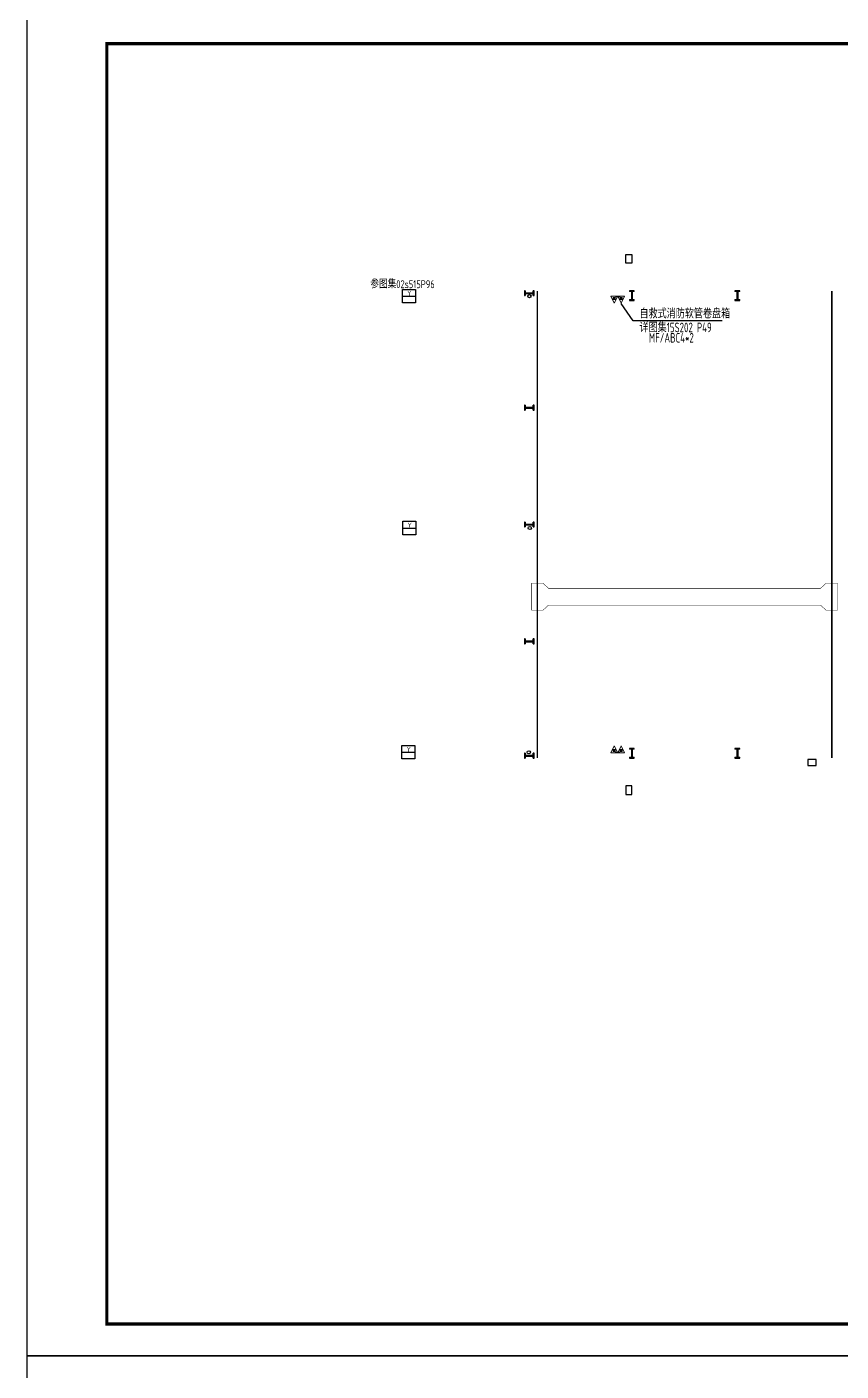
# Model space of a CAD drawing. Extents: x 1680110 to 4798266, y 269661 to 1249705.
# Drawn here: x 2361418 to 2412300, y 556282 to 640282 of the extents above; entities that cross this region are included whole.
import ezdxf

# ---------------------------------------------------------------- set-up
doc = ezdxf.new("R2010")
doc.units = 0
doc.header["$LTSCALE"] = 1000
doc.header["$MEASUREMENT"] = 0
doc.linetypes.add('DASH', pattern=[0.35, 0.25, -0.1])
for name, color, linetype in [('0-排水标注', 7, 'Continuous'), ('3T_BAR', 7, 'Continuous'), ('COLUMN', 9, 'Continuous'), ('PUB_DIM', 3, 'Continuous'), ('PUB_TITLE', 4, 'Continuous'), ('TEXT_雨水', 7, 'Continuous'), ('钢柱', 7, 'Continuous')]:
    doc.layers.add(name, color=color, linetype=linetype)
doc.layers.add('W-3X_XHS', color=1, linetype='Continuous', lineweight=20)
doc.styles.add('_HZTXT', font='tssdeng.shx', dxfattribs={"width": 0.7, "bigfont": 'hztxt.shx'})

# ---------------------------------------------------------------- blocks, each defined once
blk = doc.blocks.new('A$C23043752')
at = {"layer": 'COLUMN'}
blk.add_hatch(color=256, dxfattribs=at).paths.add_polyline_path([(0, 600), (0, 550), (125, 550), (125, 50), (0, 50), (0, 0), (300, 0), (300, 50), (175, 50), (175, 550), (300, 550), (300, 600)])
for p, q in [((0, 600), (0, 550)), ((300, 600), (0, 600)), ((125, 550), (0, 550)), ((0, 50), (125, 50)), ((0, 50), (0, 0)), ((0, 0), (300, 0)), ((125, 550), (125, 50)), ((175, 550), (175, 50)), ((300, 550), (175, 550)), ((175, 50), (300, 50)), ((300, 550), (300, 600)), ((300, 0), (300, 50))]:
    blk.add_line(p, q, dxfattribs=at)
blk = doc.blocks.new('A$C2E6C69CD')
at = {"layer": 'COLUMN', "xscale": -1, "rotation": 359.9999999999998}
blk.add_blockref('A$C23043752', (300, 0), dxfattribs=at)
blk.add_blockref('A$C23043752', (300, 0), dxfattribs=at)
blk = doc.blocks.new('A$C6F9B7E11')
blk.add_blockref('A$C2E6C69CD', (0, 0))
blk = doc.blocks.new('MHQ')
for p, q in [((0, 1000), (-500, 0)), ((-500, 0), (500, 0)), ((-150, 467), (-150, 167)), ((150, 467), (-150, 467)), ((-150, 167), (150, 167)), ((500, 0), (0, 1000)), ((150, 167), (150, 467))]:
    blk.add_line(p, q)
at = {"const_width": 300}
blk.add_lwpolyline([(0, 167), (0, 467)], dxfattribs=at)
blk = doc.blocks.new('A$C1BAF0BFD')
at = {"layer": 'W-3X_XHS', "xscale": 0.25, "yscale": 0.25, "zscale": 0.25}
for p in [(-125, 0), (125, 0)]:
    blk.add_blockref('MHQ', p, dxfattribs=at)
blk = doc.blocks.new('xh')
blk.add_line((84, 428), (-84, 428))
at = {"layer": 'W-3X_XHS'}
blk.add_blockref('A$C1BAF0BFD', (-5, 408), dxfattribs=at)

msp = doc.modelspace()

# ---------------------------------------------------------------- linework, layer by layer
for p, q in [((2384890.1, 623453.1), (2385696.1, 623453.1)), ((2384912.8, 608967.6), (2385718.8, 608967.6)), ((2384851.1, 594952.6), (2385657.1, 594952.6))]:
    msp.add_line(p, q)
for points in [[(2384890.1, 623870.3), (2385696.1, 623870.3), (2385696.1, 623035.8), (2384890.1, 623035.8)], [(2384912.8, 609384.9), (2385718.8, 609384.9), (2385718.8, 608550.4), (2384912.8, 608550.4)], [(2384851.1, 595369.9), (2385657.1, 595369.9), (2385657.1, 594535.4), (2384851.1, 594535.4)]]:
    msp.add_lwpolyline(points, close=True)
at = {"color": 253, "linetype": 'DASH', "const_width": 100}
for points in [[(2393316, 623788), (2393316, 594588)], [(2411716, 623788), (2411716, 594588)]]:
    msp.add_lwpolyline(points, dxfattribs=at)
at = {"color": 253}
for centre in [(2392821.6, 623453.1), (2392844.3, 608967.6), (2392782.7, 594952.6)]:
    msp.add_circle(centre, 100, dxfattribs=at)
at = {"layer": '3T_BAR', "color": 253, "const_width": 28.8}
for points in [[(2402416, 605198.6), (2394016.8, 605198.6), (2393669.7, 605516.5), (2392962.2, 605516.5), (2392962.2, 603830.8), (2393669.7, 603830.8), (2394016.8, 604148.7), (2402416, 604148.7)], [(2402416, 605198.6), (2411015.2, 605198.6), (2411362.2, 605516.5), (2412069.7, 605516.5), (2412069.7, 603830.8), (2411362.2, 603830.8), (2411015.2, 604148.7), (2402416, 604148.7)]]:
    msp.add_lwpolyline(points, dxfattribs=at)
at = {"layer": 'PUB_DIM'}
for points in [[(2398852.6, 626059.2), (2399225.6, 626059.2), (2399225.6, 625518), (2398852.6, 625518)], [(2410210, 594492.4), (2410210, 594119.3), (2410751.2, 594119.3), (2410751.2, 594492.4)], [(2398852.6, 592314.1), (2399225.6, 592314.1), (2399225.6, 592855.3), (2398852.6, 592855.3)]]:
    msp.add_lwpolyline(points, close=True, dxfattribs=at)
at = {"layer": 'PUB_TITLE'}
for points in [[(2361418.2, 557232.4), (2480218.2, 557232.4), (2480218.2, 641232.4), (2361418.2, 641232.4)], [(2361418.2, 473232.4), (2480218.2, 473232.4), (2480218.2, 557232.4), (2361418.2, 557232.4)]]:
    msp.add_lwpolyline(points, close=True, dxfattribs=at)
at = {"layer": 'PUB_TITLE', "const_width": 200}
msp.add_lwpolyline([(2366418.2, 559232.4), (2478218.2, 559232.4), (2478218.2, 639232.4), (2366418.2, 639232.4)], close=True, dxfattribs=at)
at = {"layer": 'TEXT_雨水'}
for p, q in [((2399298.2, 621921), (2398558.7, 622989)), ((2404862.5, 621921), (2399298.2, 621921))]:
    msp.add_line(p, q, dxfattribs=at)

# ---------------------------------------------------------------- block references
at = {"layer": 'W-3X_XHS', "xscale": -1.700000000186265, "yscale": 1.699999999953434, "zscale": 1.7, "rotation": 180}
msp.add_blockref('xh', (2398346.2, 624141.7), dxfattribs=at)
at = {"layer": 'W-3X_XHS', "xscale": -1.700000000186265, "yscale": 1.699999999953434, "zscale": 1.7}
msp.add_blockref('xh', (2398330.9, 594234.3), dxfattribs=at)
at = {"layer": '钢柱', "color": 253, "ltscale": 1000, "xscale": -1, "rotation": 90}
for p in [(2393116, 623788), (2393116, 616638), (2393116, 609338), (2393116, 602038), (2393116, 594888)]:
    msp.add_blockref('A$C6F9B7E11', p, dxfattribs=at)
at = {"layer": '钢柱', "color": 253, "ltscale": 1000, "xscale": -1}
for p in [(2399366, 623188), (2405966, 623188), (2399366, 594588), (2405966, 594588)]:
    msp.add_blockref('A$C6F9B7E11', p, dxfattribs=at)

# ---------------------------------------------------------------- texts
at = {"style": '_HZTXT', "width": 0.8}
msp.add_text('参图集02s515P96', height=500, dxfattribs=at).set_placement((2382883.2, 623953.4))
at = {"layer": '0-排水标注', "style": '_HZTXT', "width": 0.8}
for p in [(2385193.1, 623482.7), (2385215.8, 608997.3), (2385154.1, 594982.3)]:
    msp.add_text('Y', height=300, rotation=360, dxfattribs=at).set_placement(p)
at = {"layer": 'TEXT_雨水', "style": '_HZTXT', "width": 0.7}
for s, p in [('自救式消防软管卷盘箱', (2399698.9, 622068.4)), ('详图集15S202 P49', (2399698.9, 621199.8)), ('MF/ABC4*2', (2400288.8, 620555.3))]:
    msp.add_text(s, height=600, dxfattribs=at).set_placement(p)

doc.saveas('drawing.dxf')
